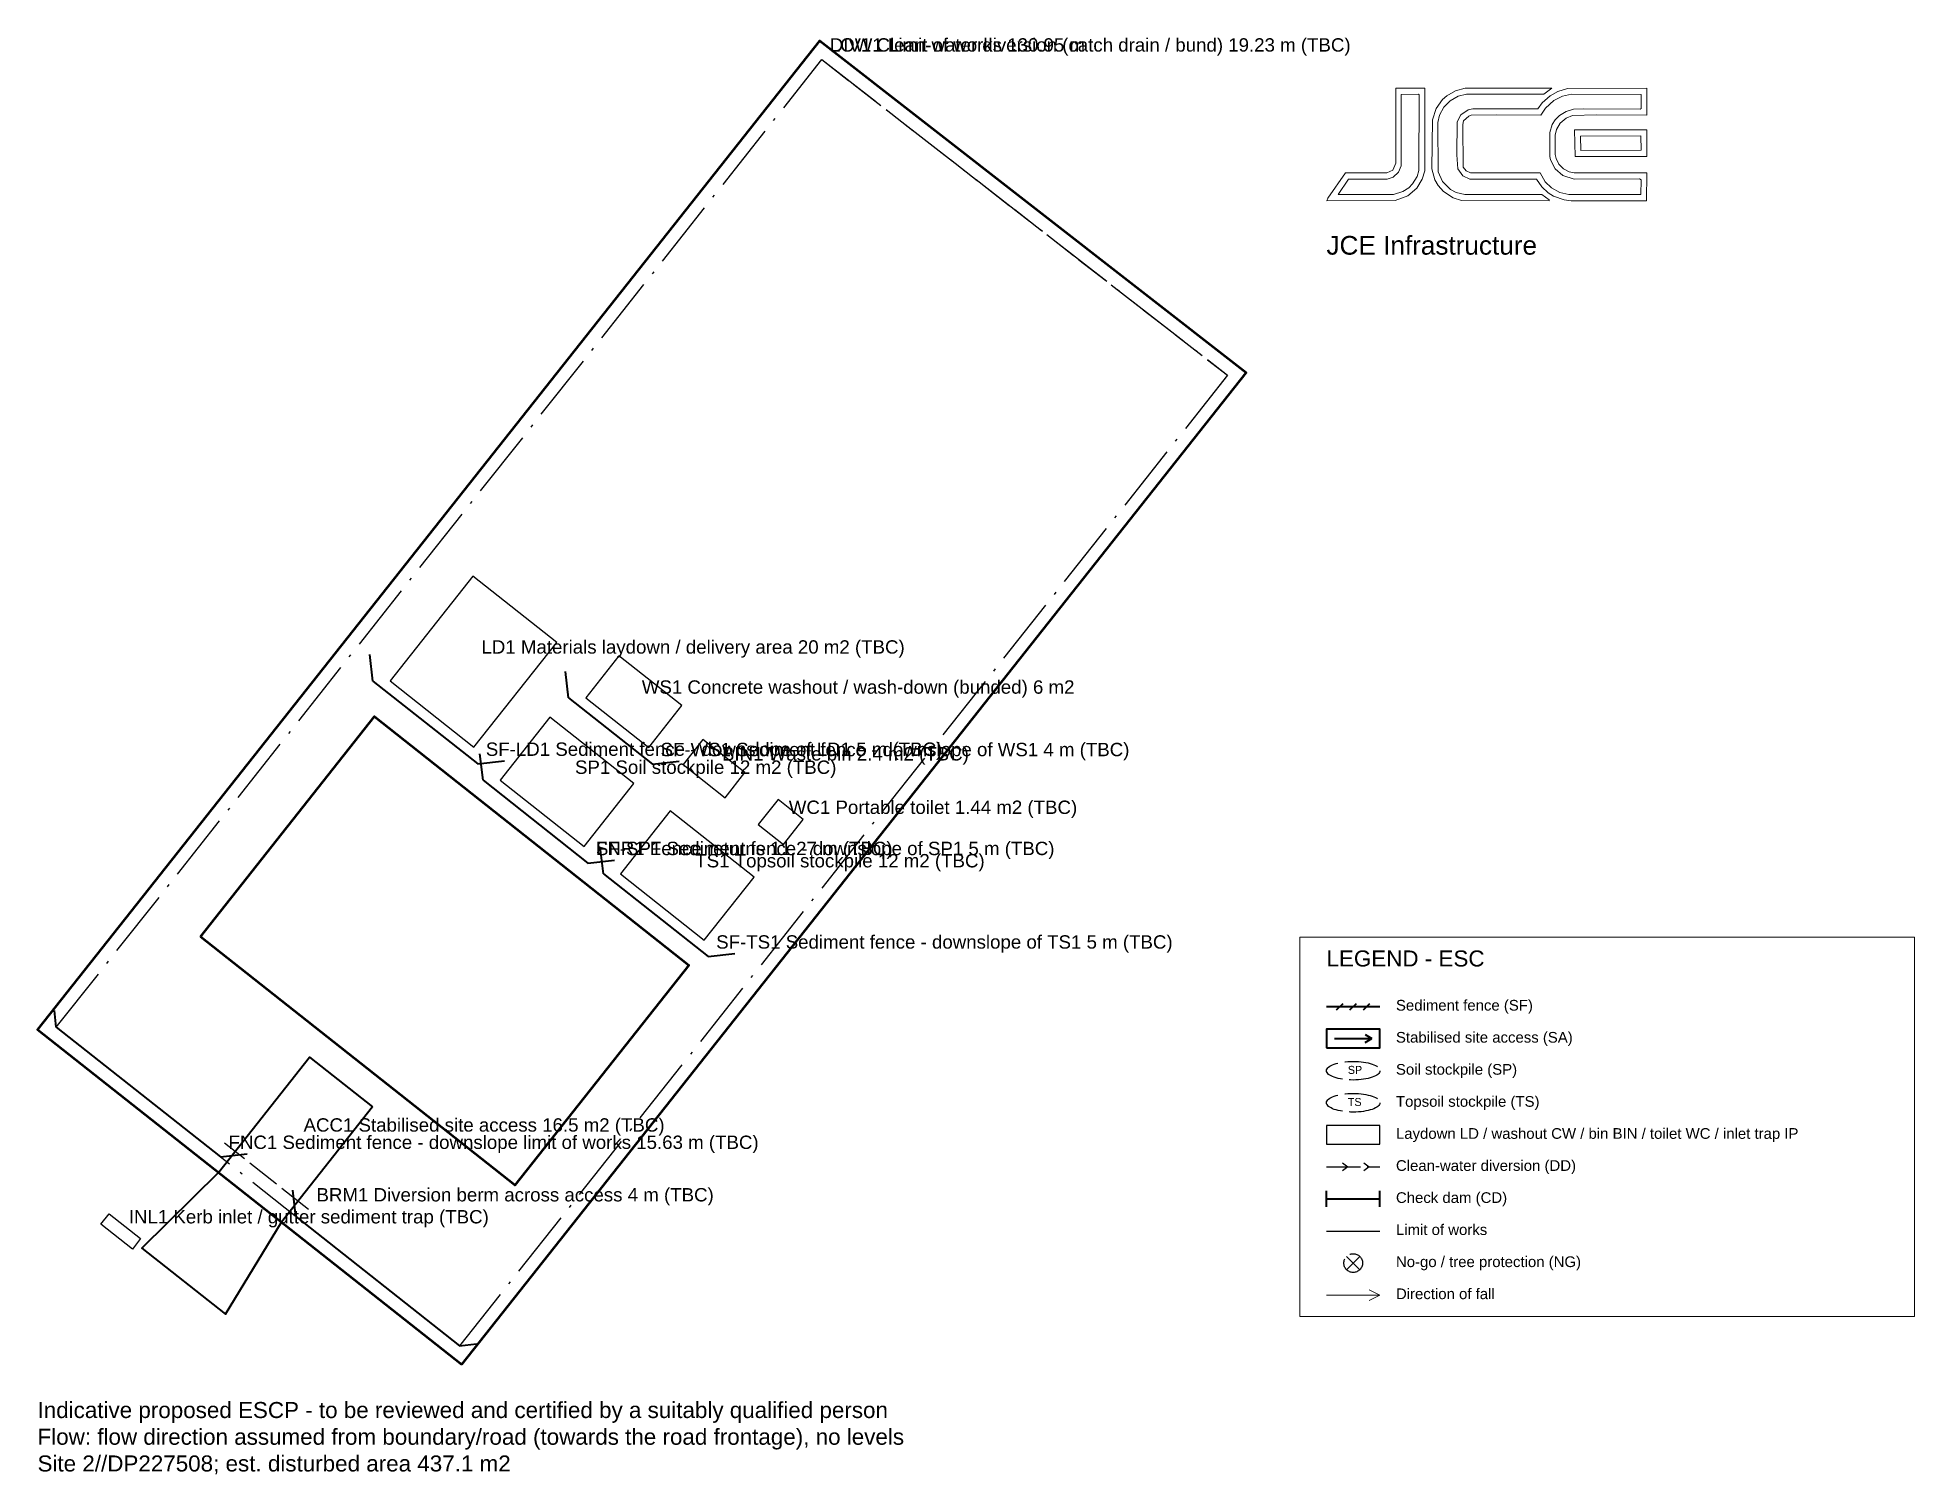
# Model space of a CAD drawing. Header units: metres. Extents: x 238443.3 to 238513.6, y 6569517.2 to 6569571.
import ezdxf

# ---------------------------------------------------------------- set-up
doc = ezdxf.new("R2010")
doc.units = ezdxf.units.M
doc.linetypes.add('DASHDOT', pattern=[3.556, 2.54, -0.508, 0, -0.508])
doc.linetypes.add('DASHED', pattern=[1.524, 1.27, -0.254])
for name, color, linetype, lineweight in [('A-BLDG-SLAB', 5, 'CONTINUOUS', 50), ('C-ANNO-LOGO', 2, 'CONTINUOUS', 18), ('C-DRIV-XOVR', 7, 'CONTINUOUS', 35), ('C-ESC-ACCS', 30, 'CONTINUOUS', 35), ('C-ESC-BINS', 8, 'CONTINUOUS', 25), ('C-ESC-CHKD', 150, 'CONTINUOUS', 35), ('C-ESC-DIVR', 5, 'DASHED', 25), ('C-ESC-FENC', 1, 'CONTINUOUS', 35), ('C-ESC-INLT', 6, 'CONTINUOUS', 25), ('C-ESC-LIMT', 3, 'DASHDOT', 25), ('C-ESC-NOGO', 3, 'DASHED', 25), ('C-ESC-NOTE', 7, 'CONTINUOUS', 18), ('C-ESC-STOK', 40, 'CONTINUOUS', 25), ('C-ESC-WSHT', 4, 'CONTINUOUS', 25), ('C-PROP-BDY', 3, 'CONTINUOUS', 50)]:
    doc.layers.add(name, color=color, linetype=linetype, lineweight=lineweight)
doc.styles.add('JCE', font='arial.ttf')

# ---------------------------------------------------------------- blocks, each defined once
blk = doc.blocks.new('ESC_SF')
at = {"layer": 'C-ESC-FENC'}
for p, q in [((0, 0), (2, 0)), ((0.38, -0.12), (0.62, 0.12)), ((0.88, -0.12), (1.12, 0.12)), ((1.38, -0.12), (1.62, 0.12))]:
    blk.add_line(p, q, dxfattribs=at)
blk = doc.blocks.new('ESC_ACCESS')
at = {"layer": 'C-ESC-ACCS'}
for p in [(0.3, 0), (1.45, 0.15), (1.45, -0.15)]:
    blk.add_line(p, (1.7, 0), dxfattribs=at)
blk.add_lwpolyline([(0, -0.35), (2, -0.35), (2, 0.35), (0, 0.35)], close=True, dxfattribs=at)
blk = doc.blocks.new('ESC_SP')
at = {"layer": 'C-ESC-STOK', "linetype": 'DASHED'}
blk.add_ellipse((1, 0), major_axis=(1, 0), ratio=0.35, dxfattribs=at)
at = {"layer": 'C-ESC-STOK'}
blk.add_text('SP', height=0.3, dxfattribs=at).set_placement((0.8, -0.12))
blk = doc.blocks.new('ESC_TS')
at = {"layer": 'C-ESC-STOK', "linetype": 'DASHED'}
blk.add_ellipse((1, 0), major_axis=(1, 0), ratio=0.35, dxfattribs=at)
at = {"layer": 'C-ESC-STOK'}
blk.add_text('TS', height=0.3, dxfattribs=at).set_placement((0.8, -0.12))
blk = doc.blocks.new('ESC_BOX')
at = {"layer": 'C-ESC-STOK'}
blk.add_lwpolyline([(0, -0.35), (2, -0.35), (2, 0.35), (0, 0.35)], close=True, dxfattribs=at)
blk = doc.blocks.new('ESC_DIVR')
at = {"layer": 'C-ESC-DIVR'}
blk.add_line((0, 0), (2, 0), dxfattribs=at)
for points in [[(0.6, 0.15), (0.8, 0), (0.6, -0.15)], [(1.4, 0.15), (1.6, 0), (1.4, -0.15)]]:
    blk.add_lwpolyline(points, dxfattribs=at)
blk = doc.blocks.new('ESC_CHKD')
at = {"layer": 'C-ESC-CHKD'}
for p, q in [((0, -0.3), (0, 0.3)), ((0, 0), (2, 0)), ((2, -0.3), (2, 0.3))]:
    blk.add_line(p, q, dxfattribs=at)
blk = doc.blocks.new('ESC_LIMT')
at = {"layer": 'C-ESC-LIMT', "linetype": 'DASHDOT'}
blk.add_line((0, 0), (2, 0), dxfattribs=at)
blk = doc.blocks.new('ESC_NOGO')
at = {"layer": 'C-ESC-NOGO'}
for p, q in [((0.75, -0.25), (1.25, 0.25)), ((0.75, 0.25), (1.25, -0.25))]:
    blk.add_line(p, q, dxfattribs=at)
blk.add_circle((1, 0), 0.35, dxfattribs=at)
blk = doc.blocks.new('ESC_FLOW')
at = {"layer": 'C-ESC-NOTE'}
blk.add_line((0, 0), (2, 0), dxfattribs=at)
blk.add_lwpolyline([(1.6, 0.2), (2, 0), (1.6, -0.2)], dxfattribs=at)

msp = doc.modelspace()

# ---------------------------------------------------------------- linework, layer by layer
at = {"layer": 'A-BLDG-SLAB'}
msp.add_lwpolyline([(238449.429, 6569537.371), (238455.94, 6569545.609), (238467.708, 6569536.308), (238461.197, 6569528.07)], close=True, dxfattribs=at)
at = {"layer": 'C-ANNO-LOGO'}
for points in [[(238495.24, 6569569.131), (238494.151, 6569569.131), (238494.151, 6569566.321), (238494.04, 6569566.068), (238493.819, 6569565.957), (238492.272, 6569565.957), (238491.609, 6569565.01), (238491.577, 6569564.915), (238494.135, 6569564.931), (238494.609, 6569565.105), (238494.94, 6569565.389), (238495.146, 6569565.721), (238495.24, 6569566.036)], [(238495.004, 6569568.91), (238495.035, 6569568.878), (238495.019, 6569566.052), (238494.956, 6569565.831), (238494.783, 6569565.547), (238494.64, 6569565.405), (238494.419, 6569565.263), (238494.072, 6569565.152), (238492.004, 6569565.152), (238492.383, 6569565.721), (238493.835, 6569565.721), (238494.056, 6569565.8), (238494.261, 6569565.989), (238494.356, 6569566.226), (238494.356, 6569568.894)], [(238495.904, 6569568.705), (238495.667, 6569568.373), (238495.525, 6569567.947), (238495.509, 6569566.115), (238495.619, 6569565.705), (238495.746, 6569565.484), (238495.935, 6569565.263), (238496.298, 6569565.026), (238496.614, 6569564.931), (238499.898, 6569564.915), (238499.898, 6569564.947), (238499.614, 6569565.152), (238496.74, 6569565.152), (238496.409, 6569565.231), (238496.204, 6569565.342), (238495.904, 6569565.642), (238495.746, 6569566.005), (238495.73, 6569567.852), (238495.793, 6569568.121), (238495.951, 6569568.421), (238496.188, 6569568.657), (238496.488, 6569568.831), (238496.804, 6569568.91), (238499.693, 6569568.91), (238499.993, 6569569.131), (238496.756, 6569569.131), (238496.393, 6569569.036), (238496.061, 6569568.847)], [(238503.546, 6569569.131), (238500.577, 6569569.115), (238500.214, 6569569.005), (238499.93, 6569568.847), (238499.63, 6569568.578), (238499.472, 6569568.357), (238497.04, 6569568.357), (238496.867, 6569568.326), (238496.583, 6569568.136), (238496.456, 6569567.868), (238496.44, 6569566.636), (238496.472, 6569566.115), (238496.661, 6569565.847), (238496.93, 6569565.721), (238499.425, 6569565.721), (238499.614, 6569565.436), (238499.851, 6569565.215), (238500.056, 6569565.089), (238500.451, 6569564.947), (238500.719, 6569564.915), (238503.53, 6569564.915), (238503.546, 6569565.957), (238500.83, 6569565.957), (238500.64, 6569566.005), (238500.435, 6569566.115), (238500.261, 6569566.289), (238500.151, 6569566.494), (238500.119, 6569566.652), (238500.119, 6569567.378), (238500.167, 6569567.584), (238500.309, 6569567.821), (238500.53, 6569568.01), (238500.767, 6569568.105), (238501.651, 6569568.136), (238503.546, 6569568.121)], [(238503.34, 6569568.894), (238503.34, 6569568.373), (238503.293, 6569568.342), (238501.193, 6569568.357), (238500.798, 6569568.342), (238500.53, 6569568.263), (238500.277, 6569568.105), (238500.119, 6569567.947), (238500.009, 6569567.773), (238499.914, 6569567.473), (238499.914, 6569566.573), (238499.946, 6569566.447), (238500.119, 6569566.115), (238500.404, 6569565.863), (238500.83, 6569565.721), (238503.277, 6569565.736), (238503.34, 6569565.705), (238503.325, 6569565.152), (238500.625, 6569565.152), (238500.293, 6569565.231), (238499.977, 6569565.405), (238499.74, 6569565.626), (238499.551, 6569565.957), (238496.946, 6569565.957), (238496.788, 6569566.036), (238496.677, 6569566.178), (238496.661, 6569567.773), (238496.693, 6569567.915), (238496.883, 6569568.089), (238496.977, 6569568.121), (238497.909, 6569568.136), (238499.583, 6569568.121), (238499.756, 6569568.389), (238500.072, 6569568.673), (238500.388, 6569568.831), (238500.735, 6569568.91)], [(238500.846, 6569567.568), (238500.861, 6569566.573), (238503.546, 6569566.573), (238503.546, 6569567.568)], [(238501.067, 6569567.331), (238503.325, 6569567.347), (238503.34, 6569566.81), (238501.083, 6569566.794)]]:
    msp.add_lwpolyline(points, close=True, dxfattribs=at)
at = {"layer": 'C-DRIV-XOVR'}
msp.add_lwpolyline([(238452.46, 6569526.691), (238450.106, 6569528.551), (238447.233, 6569525.723), (238450.372, 6569523.243)], close=True, dxfattribs=at)
at = {"layer": 'C-ESC-ACCS'}
msp.add_lwpolyline([(238455.87, 6569531.006), (238452.46, 6569526.691), (238450.106, 6569528.551), (238453.516, 6569532.866)], close=True, dxfattribs=at)
at = {"layer": 'C-ESC-BINS'}
for points in [[(238469.057, 6569542.577), (238469.801, 6569543.518), (238468.232, 6569544.758), (238467.488, 6569543.817)], [(238471.243, 6569540.825), (238471.987, 6569541.766), (238471.045, 6569542.51), (238470.301, 6569541.569)]]:
    msp.add_lwpolyline(points, close=True, dxfattribs=at)
at = {"layer": 'C-ESC-DIVR'}
for points in [[(238472.679, 6569570.2), (238487.857, 6569558.389)], [(238453.472, 6569527.166), (238450.334, 6569529.646)]]:
    msp.add_lwpolyline(points, dxfattribs=at)
at = {"layer": 'C-ESC-FENC'}
for points in [[(238455.885, 6569546.942), (238455.768, 6569547.936)], [(238455.885, 6569546.942), (238459.807, 6569543.842)], [(238463.207, 6569546.309), (238463.091, 6569547.302)], [(238463.207, 6569546.309), (238466.345, 6569543.829)], [(238460.005, 6569543.227), (238459.888, 6569544.22)], [(238459.807, 6569543.842), (238460.801, 6569543.958)], [(238466.345, 6569543.829), (238467.338, 6569543.945)], [(238460.005, 6569543.227), (238463.927, 6569540.127)], [(238464.505, 6569539.727), (238464.388, 6569540.72)], [(238463.927, 6569540.127), (238464.921, 6569540.243)], [(238464.505, 6569539.727), (238468.427, 6569536.627)], [(238468.427, 6569536.627), (238469.421, 6569536.743)], [(238444.037, 6569533.985), (238443.963, 6569534.617)], [(238444.037, 6569533.985), (238450.181, 6569529.13)], [(238450.181, 6569529.13), (238451.174, 6569529.246)], [(238453.005, 6569526.897), (238452.889, 6569527.891)], [(238453.005, 6569526.897), (238459.125, 6569522.061)], [(238459.125, 6569522.061), (238459.757, 6569522.135)]]:
    msp.add_lwpolyline(points, dxfattribs=at)
at = {"layer": 'C-ESC-INLT'}
msp.add_lwpolyline([(238445.706, 6569526.612), (238446.016, 6569527.004), (238447.192, 6569526.074), (238446.882, 6569525.682)], close=True, dxfattribs=at)
at = {"layer": 'C-ESC-LIMT'}
msp.add_lwpolyline([(238459.125, 6569522.061), (238444.037, 6569533.985), (238472.679, 6569570.2), (238487.857, 6569558.389), (238459.125, 6569522.061)], close=True, dxfattribs=at)
at = {"layer": 'C-ESC-NOTE'}
msp.add_lwpolyline([(238490.561, 6569537.359), (238513.561, 6569537.359), (238513.561, 6569523.159), (238490.561, 6569523.159)], close=True, dxfattribs=at)
at = {"layer": 'C-ESC-STOK'}
for points in [[(238462.763, 6569548.389), (238459.625, 6569550.869), (238456.525, 6569546.946), (238459.663, 6569544.466)], [(238463.783, 6569540.75), (238465.643, 6569543.104), (238462.505, 6569545.584), (238460.645, 6569543.231)], [(238468.283, 6569537.25), (238470.143, 6569539.604), (238467.005, 6569542.084), (238465.145, 6569539.731)]]:
    msp.add_lwpolyline(points, close=True, dxfattribs=at)
at = {"layer": 'C-ESC-WSHT'}
msp.add_lwpolyline([(238466.201, 6569544.453), (238467.441, 6569546.022), (238465.087, 6569547.882), (238463.847, 6569546.313)], close=True, dxfattribs=at)
at = {"layer": 'C-PROP-BDY'}
msp.add_lwpolyline([(238459.207, 6569521.359), (238488.561, 6569558.474), (238472.594, 6569570.9), (238443.334, 6569533.903)], close=True, dxfattribs=at)

# ---------------------------------------------------------------- block references
at = {"layer": 'C-ESC-NOTE'}
for name, p in [('ESC_SF', (238491.561, 6569534.759)), ('ESC_ACCESS', (238491.561, 6569533.559)), ('ESC_SP', (238491.561, 6569532.359)), ('ESC_TS', (238491.561, 6569531.159)), ('ESC_BOX', (238491.561, 6569529.959)), ('ESC_DIVR', (238491.561, 6569528.759)), ('ESC_CHKD', (238491.561, 6569527.559)), ('ESC_LIMT', (238491.561, 6569526.359)), ('ESC_NOGO', (238491.561, 6569525.159)), ('ESC_FLOW', (238491.561, 6569523.959))]:
    msp.add_blockref(name, p, dxfattribs=at)

# ---------------------------------------------------------------- texts
at = {"layer": 'C-ANNO-LOGO', "style": 'JCE'}
msp.add_text('JCE Infrastructure', height=0.7, dxfattribs=at).set_placement((238491.561, 6569562.9))
at = {"layer": 'C-ESC-NOTE', "style": 'JCE'}
for s, height, p in [('LOW1 Limit of works 130.95 m', 0.5, (238472.979, 6569570.5)), ('DIV1 Clean-water diversion (catch drain / bund) 19.23 m (TBC)', 0.5, (238472.979, 6569570.5)), ('LD1 Materials laydown / delivery area 20 m2 (TBC)', 0.5, (238459.944, 6569547.968)), ('WS1 Concrete washout / wash-down (bunded) 6 m2', 0.5, (238465.944, 6569546.468)), ('SF-LD1 Sediment fence - downslope of LD1 5 m (TBC)', 0.5, (238460.107, 6569544.142)), ('SF-WS1 Sediment fence - downslope of WS1 4 m (TBC)', 0.5, (238466.645, 6569544.129)), ('BIN1 Waste bin 2.4 m2 (TBC)', 0.5, (238468.944, 6569543.968)), ('SP1 Soil stockpile 12 m2 (TBC)', 0.5, (238463.444, 6569543.468)), ('WC1 Portable toilet 1.44 m2 (TBC)', 0.5, (238471.444, 6569541.968)), ('SF-SP1 Sediment fence - downslope of SP1 5 m (TBC)', 0.5, (238464.227, 6569540.427)), ('FNR1 Fence returns 11.27 m (TBC)', 0.5, (238464.227, 6569540.427)), ('TS1 Topsoil stockpile 12 m2 (TBC)', 0.5, (238467.944, 6569539.968)), ('SF-TS1 Sediment fence - downslope of TS1 5 m (TBC)', 0.5, (238468.727, 6569536.927)), ('LEGEND - ESC', 0.6, (238491.561, 6569536.259)), ('Sediment fence (SF)', 0.4, (238494.161, 6569534.609)), ('Stabilised site access (SA)', 0.4, (238494.161, 6569533.409)), ('Soil stockpile (SP)', 0.4, (238494.161, 6569532.209)), ('Topsoil stockpile (TS)', 0.4, (238494.161, 6569531.009)), ('ACC1 Stabilised site access 16.5 m2 (TBC)', 0.5, (238453.288, 6569530.078)), ('Laydown LD / washout CW / bin BIN / toilet WC / inlet trap IP', 0.4, (238494.161, 6569529.809)), ('FNC1 Sediment fence - downslope limit of works 15.63 m (TBC)', 0.5, (238450.481, 6569529.43)), ('Clean-water diversion (DD)', 0.4, (238494.161, 6569528.609)), ('BRM1 Diversion berm across access 4 m (TBC)', 0.5, (238453.772, 6569527.466)), ('Check dam (CD)', 0.4, (238494.161, 6569527.409)), ('INL1 Kerb inlet / gutter sediment trap (TBC)', 0.5, (238446.749, 6569526.643)), ('Limit of works', 0.4, (238494.161, 6569526.209)), ('No-go / tree protection (NG)', 0.4, (238494.161, 6569525.009)), ('Direction of fall', 0.4, (238494.161, 6569523.809)), ('Indicative proposed ESCP - to be reviewed and certified by a suitably qualified person', 0.6, (238443.334, 6569519.359)), ('Flow: flow direction assumed from boundary/road (towards the road frontage), no levels', 0.6, (238443.334, 6569518.359)), ('Site 2//DP227508; est. disturbed area 437.1 m2', 0.6, (238443.334, 6569517.359))]:
    msp.add_text(s, height=height, dxfattribs=at).set_placement(p)

doc.saveas('drawing.dxf')
